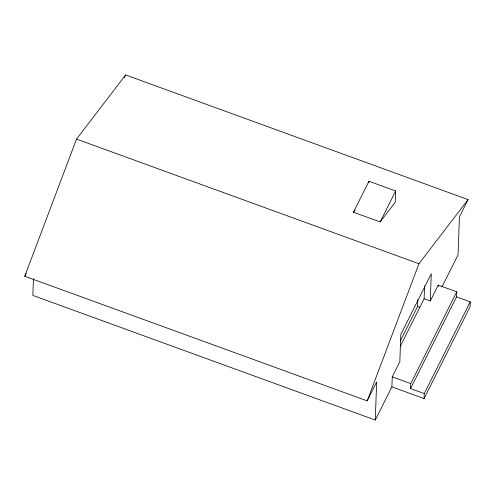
<?xml version="1.0" encoding="UTF-8"?>
<svg xmlns="http://www.w3.org/2000/svg" width="495" height="495" viewBox="0 0 495 495"><rect width="100%" height="100%" fill="white"/><g stroke="black" fill="none" stroke-linecap="round" stroke-linejoin="round"><path stroke-width="0.74" d="M33.45 278.642L32.837 295.41L375.266 420.051L391.892 386.88L392.257 376.856L399.818 361.777L400.814 334.502L431.281 273.716L430.285 300.991L424.122 298.745L424.592 285.869M368.905 182.748L368.961 181.25L395.672 190.977L395.257 202.208L380.148 221.939L353.442 212.219L368.961 181.25M375.266 420.051L376.658 381.954L367.179 400.876L24.75 276.235L76.533 139.095L125.637 74.949L468.06 199.59L459.44 216.798L458.042 254.894L441.979 286.945M391.892 386.88L424.079 398.599L424.264 393.587L410.565 388.6L410.751 383.588L456.736 291.833L438.248 285.101L430.285 300.991M400.276 341.067L417.588 306.529L417.842 299.679M438.186 286.642L438.248 285.101M410.565 388.6L456.551 296.845L456.736 291.833M456.551 296.845L470.25 301.832L470.064 306.844L424.079 398.599M367.179 400.876L418.956 263.736L468.06 199.59M24.75 276.235L26.105 273.531M124.257 77.696L125.637 74.949M380.148 221.939L395.672 190.977M400.232 346.407L424.122 298.745M424.264 393.587L470.25 301.832M353.442 212.219L355.274 209.831M76.533 139.095L418.956 263.736M417.588 306.529L419.741 307.308M392.257 376.856L410.751 383.588"/></g></svg>
